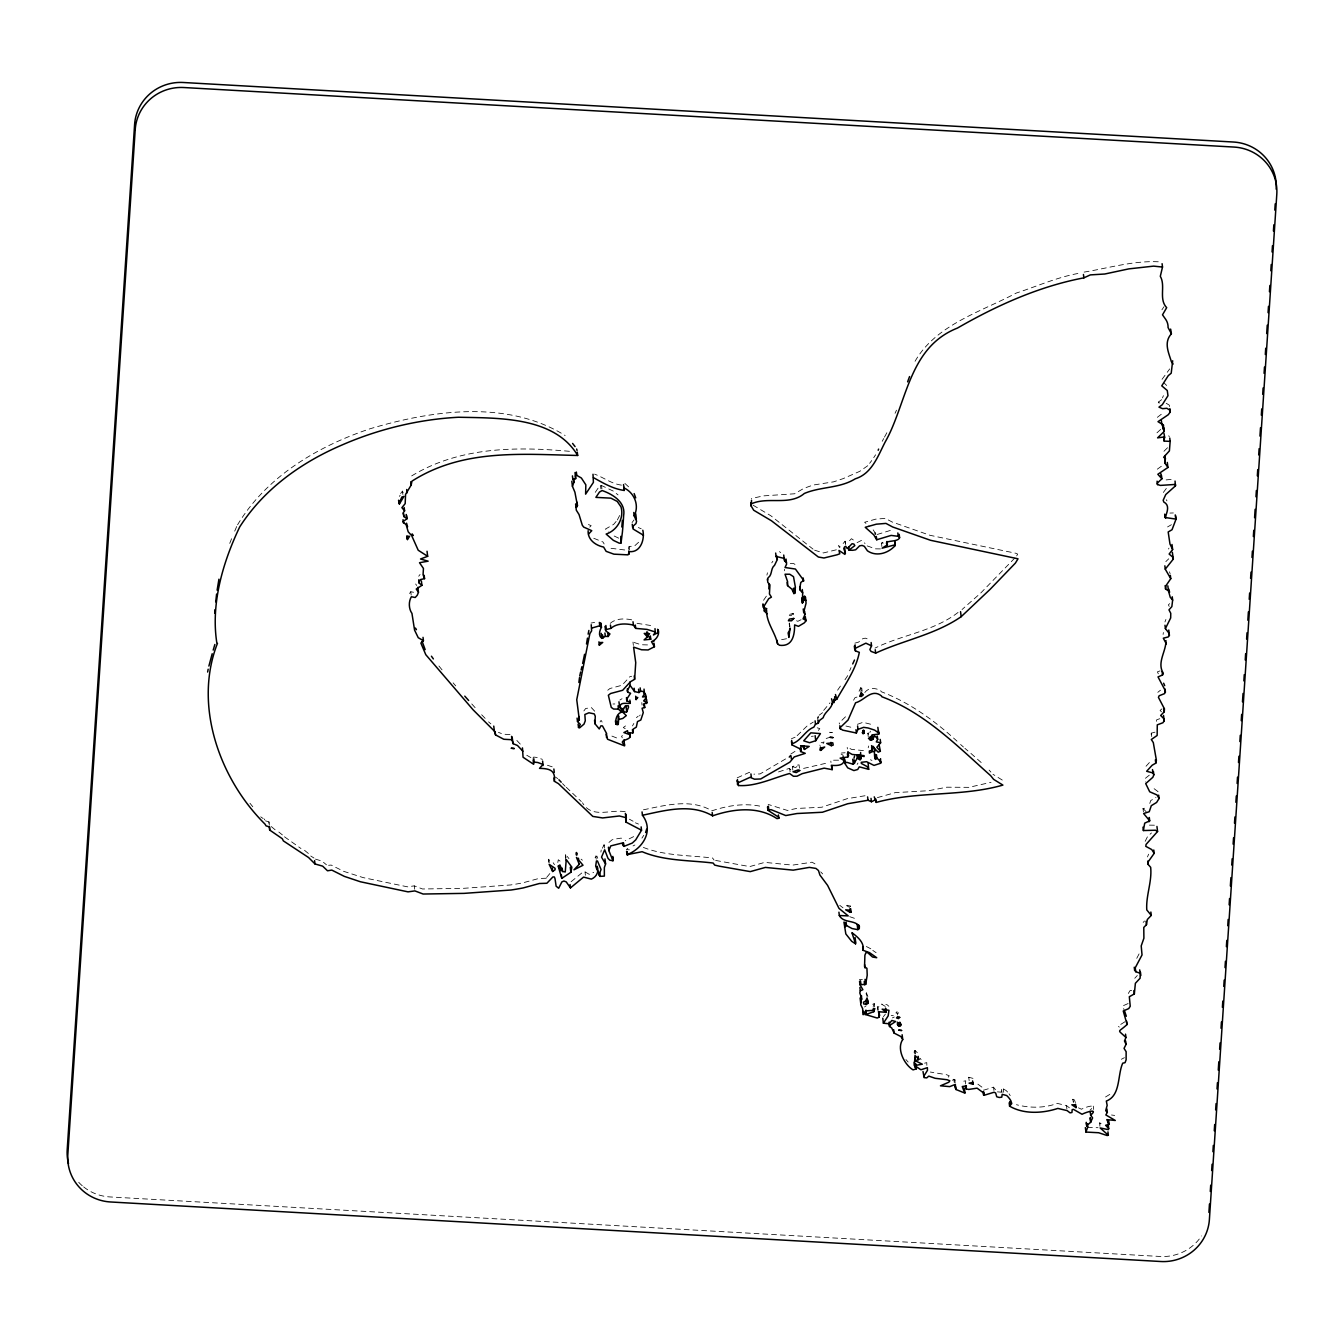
<?xml version="1.0" encoding="UTF-8"?>
<svg xmlns="http://www.w3.org/2000/svg" width="1344" height="1344" viewBox="0 0 1344 1344"><rect width="100%" height="100%" fill="white"/><g stroke="black" fill="none" stroke-linecap="round" stroke-linejoin="round"><path stroke-width="0.75" stroke-dasharray="5 3.75" d="M554.484 864.73L553.19 862.747M565.589 860.798L565.622 854.498L568.966 858.614M265.457 820.848L268.951 821.873L269.086 825.014M965.462 1083.818L965.748 1080.828L961.649 1081.517L961.884 1082.525M1075.385 1102.567L1074.394 1099.829L1071.218 1099.728L1073.554 1101.744M628.505 549.31L629.076 546.588L634.721 545.815L640.063 540.926M1157.335 417.346L1162.644 413.196M632.503 725.911L633.83 723.458M789.768 627.094L789.482 623.129L788.525 624.96M1156.512 721.325L1156.663 719.83L1159.754 718.704M403.133 492.694L402.461 491.131L400.613 493.55M600.902 852.096L601.205 849.962M1145.172 841.327L1147.591 836.489L1151.472 832.944M1007.58 1092.05A22.68 22.126 -7 0 0 1006.051 1090.505L1003.296 1088.926L1001.599 1089.295L1001.146 1092.168L996.122 1091.748M1105.541 1096.99L1110.766 1093.798M842.671 757.764L843.158 755.278L839.53 753.11L845.107 752.774M600.062 721.93L601.07 720.334L602.129 722.047M766.92 575.114L767.441 572.796M1128.305 993.468L1130.102 990.562L1132.337 990.242M913.97 1052.15L915.18 1050.588L917.952 1053.326M583.867 710.942L585.698 708.456L591.478 707.683L594.67 711.178M867.871 996.542L866.443 992.897L865.066 996.022M926.839 1065.338L926.772 1062.617L923.294 1063.524M859.068 691.286L860.698 687.758L862.73 689.791L860.748 691.387M1149.792 803.443L1150.682 800.621L1155.974 797.429M1136.755 958.339L1139.712 952.678M972.972 1078.375L968.755 1077.266L969.511 1079.081M647.506 644.918L640.954 644.734L632.974 642.096L632.923 644.431M1164.962 621.936L1165.903 619.466M632.05 522.581L634.015 519.91M229.74 543.379L231.924 537.835M869.887 732.48L870.408 731.186M1162.493 397.925L1163.417 395.657M595.056 857.758L596.87 855.994L597.811 858.463M602.381 848.232L604.061 844.771L604.867 847.392M636.418 717.679L638.198 716.134M234.713 531.132L236.779 526.294M1147.474 856.934L1148.633 854.196M849.61 670.824L851.021 667.615M915.062 361.284C936.096 324.61 981.019 311.842 1016.215 293.076C1037.786 286.054 1058.585 276.578 1081.13 272.916M895.054 413.297L896.482 410.189M1157.806 692.328L1160.46 690.211M1154.983 732.161L1151.304 733.169L1150.968 735.806M823.687 710.371L829.97 702.845M1168.524 549.024L1168.961 548.134M793.195 613.402L790.961 615.754L787.651 614.93L793.195 613.402L793.615 616.762M843.125 543.53L845.09 541.229L845.662 543.446L848.098 542.64M617.366 519.96L620.054 514.702M237.552 524.832C266.549 476.515 317.554 446.376 369.835 428.837C432.264 410.155 507.007 399.47 565.135 435.523M641.794 702.593L642.029 705.113M882.218 441.302L883.697 438.564M607.757 690.228L609.974 688.498L622.037 685.238L629.95 676.637L631.63 676.267M853.574 700.207L854.969 697.721L857.153 696.998M546.672 877.414L550.049 873.314M1162.039 379.327L1169.7 368.928M532.913 758.251L533.618 757.075L537.23 757.478L542.422 759.394M877.918 1010.436L877.514 1007.093L878.942 1006.723M595.258 492.341L598.903 486.965L601.507 485.52L613.183 491.047L618.038 494.911M1163.35 492.458L1167.398 486.998M857.102 764.467L857.976 763.039M1078.442 1107.826L1081.433 1109.237C1084.658 1107.456 1098.535 1102.685 1090.034 1110.161M763.56 600.264L768.079 593.645M847.745 675.595L844.318 680.736M1134.756 978.281L1137.31 975.509M399.403 496.39L400.193 495.163M873.734 457.632L875.599 454.793M837.598 690.194L841.831 684.012M641.928 838.118L643.776 835.313M1121.333 1059.29L1124.407 1057.678M771.775 562.85L772.867 561.221M1161.905 309.809L1163.954 306.768M409.567 593.51L410.777 591.73L414.59 592.486M873.163 1006.673L874.238 1003.565L870.358 1005.413M1016.686 555.895L1017.66 554.098L1015.778 553.258L929.964 535.282L892.03 521.959L885.326 518.381L875.75 519.137L864.612 522.262L869.518 526.327M948.226 1077.182L949.217 1075.771L946.495 1074.696L930.334 1072.042M639.559 715.865L640.198 714.991M869.652 463.327L871.702 460.572M868.711 746.004L868.19 747.768M608.95 842.436L612.074 839.815L615.518 838.992L621.247 838.102L622.826 839.698M418.706 576.223L420.05 574.476M1146.029 766.248L1151.539 760.2M883.378 1016.686L885.41 1014.098M881.882 546.504L881.479 543.161L884.167 541.414M616.14 521.438L613.687 524.362L605.506 529.032L609.521 532.778M823.049 743.652L824.09 741.955L819.924 743.131L819.252 744.962L820.226 745.382M867.754 465.713L859.824 471.307L843.175 478.615L833.666 481.824L812.969 485.083L803.746 488.41L794.539 493.786L763.409 495.886L751.33 498.523M897.086 1011.612L895.894 1012.906L897.859 1013.544L899.102 1012.351L897.086 1011.612L897.506 1014.955M849.576 540.708L851.474 538.692L854.196 540.59M1014.77 558.079L980.717 593.057L962.052 609.521M1143.156 922.404L1144.517 921.01M1165.819 561.624L1168.726 558.802M857.069 542.657L861.47 540.389L865.032 543.48M1167.516 447.737L1163.03 452.222L1163.635 453.146M818.362 730.397L819.806 728.599L817.118 727.793M627.816 848.316L626.371 849.643L629.714 849.828M1156.966 432.818L1160.964 429.139M1169.65 603.658L1168.373 604.834L1169.213 606.413M1163.4 632.537L1163.081 634.435M571.116 881.714L582.943 872.054L585.01 871.886L589.243 874.339L593.662 872.374M797.16 735.638L807.173 725.911L813.271 722.081M864.797 692.513C868.61 687.271 875.885 687.641 880.807 690.9L881.244 691.723C909.67 702.526 934.702 720.754 956.995 741.149M1161.955 708.859L1160.074 710.438L1161.502 711.85M1161.686 399.655L1158.326 402.125L1158.746 405.485M921.094 1059.66L920.203 1058.299M1149.322 775.152L1145.088 778.562L1145.508 781.922M845.494 716.789L839.16 722.971L839.63 724.013M790.776 754.085L796.152 750.641M822.562 712.69L819.118 715.226M610.243 623.347C616.14 618.038 625.498 618.358 632.789 620.071M864.545 1006.975L866.191 1005.766M589.73 527.117L591.158 525.655L585.396 523.32M1084.154 272.093C1109.304 267.977 1135.932 259.812 1161.888 262.03M633.646 836.623L625.212 840.79M1171.414 524.698L1167.566 526.932M857.388 724.332L863.033 722.299L874.02 725.088M1161.35 466.267L1157.234 469.241L1158.746 470.652M1124.978 1021.742L1118.006 1026.127L1119.317 1027.102M952.291 1080.223L954.761 1079.35L955.013 1080.61M619.886 700.039L622.02 698.712M826.174 738.461L830.088 737.268M1128.12 1003.548L1122.643 1005.967L1124.743 1011.511M859.354 979.658L862.361 979.474M958.054 612.444C933.408 631.495 902.009 634.721 875.045 648.077M785.585 758.94L760.082 773.926L753.9 774.161M622.574 735.672L621.516 736.226L622.289 737.822M795.094 737.218L791.482 738.713M877.178 534.492L890.501 530.393M633.024 845.947L634.889 844.99M801.074 619.735L797.815 621.314L795.614 620.306M892.399 1017.895L894.281 1017.022M792.809 770.078L792.406 766.735L794.976 765.542L799.058 764.854L799.478 768.197M737.201 777.84L749.448 772.296L751.582 772.8M786.509 638.736L778.831 640.231M575.921 854.33L576.677 852.163L577.651 854.297M591.024 623.078L594.602 622.373M868.241 736.613L867.838 733.253L868.728 732.984M854.885 643.171L858.648 642.079L862.68 638.736L865.267 638.148L869.904 639.71M864.998 795.749L847.09 798.706L821.789 807.223L796.37 808.483L787.399 810.432L768.146 804.418M836.321 549.797L823.351 552.955L814.43 550.133M1160.057 670.891L1157.402 671.866L1158.595 674.386M778.529 771.926L788.978 768.482L790.826 769.709M877.397 797.614L895.222 792.641L928.805 790.692L946.814 787.198L968.89 787.349L991.032 782.309M643.457 809.794C665.935 805.19 690.732 798.386 711.984 810.802C728.246 805.358 745.853 802.67 762.754 806.753M1143.408 811.843L1143.005 808.483L1146.13 808.03M546.252 878.237L538.793 878.489L522.631 882.89A269.119 262.433 -7 0 1 510.418 884.974L463.411 888.334L422.52 888.989L414.271 885.881L407.4 886.822L363.115 877.598L343.694 871.332L331.162 865.066L328.608 865.301M811.39 736.378L813.338 736.159M1166.155 479.909L1172.018 479.304M510.031 734.513L503.177 734.227L498.439 732.362M995.501 1089.749L993.535 1087.178L983.556 1090.219L983.354 1088.186L976.45 1083.113M803.578 768.415L826.325 763.19M1169.918 513.072L1173.362 512.954M612.948 704.004L614.83 703.954M881.479 543.161L883.26 543.11M1069.404 1107.826L1066.498 1105.574L1057.207 1103.374C1044.49 1108.296 1029.571 1108.128 1016.434 1104.701M1099.946 1126.272L1099.543 1122.929L1103.122 1123.987M1087.38 1127.431L1098.031 1127.7M880.454 548.906L875.532 548.839L866.813 545.782M1149.406 825.132L1154.832 825.216M838.572 760.183L830.71 760.234L830.995 762.518M569.436 451.315C515.525 446.393 459.127 446.947 411.331 476.112L410.81 477.977M790.255 563.438L793.649 563.539L796.37 565.37M637.056 623.314L651.806 625.682M624.691 549.965L608.496 547.999M891.19 1015.442L893.34 1015.56M1111.505 1114.999L1114.68 1115.436M315.454 859.118L322.056 861.118L326.441 864.797M629.395 819.218L633.091 821.218M845.93 726.029L854.078 727.994M849.677 916.675L857.186 919.246M625.162 811.742C610.798 808.937 592.049 819.151 582.473 802.788M715.63 860.429L749.65 866.594L764.77 862.378L792.607 865.116L812.045 862.21L817.841 865.469M611.923 736.092L619.87 739.2M621.449 485.134C611.369 483.739 603.91 477.641 594.636 474.146M548.923 862.613L548.52 859.253L551.258 861.991M1166.239 403.267L1169.28 405.149L1169.65 406.913M618.677 538.154L612.763 535.349M643.356 847.426C665.213 855.96 689.59 855.254 712.572 858.01L714.05 860.076M635.426 822.814L638.467 824.057M1168.49 435.91L1169.532 436.363M638.316 527.554L641.206 528.78M870.442 759.763L871.954 760.418M310.75 856.01L313.958 858.026M547.445 765.257L553.661 767.323M866.359 946.512L871.214 949.015M863.436 750.607L851.542 749.398L847.14 746.911L847.392 748.944M1154.126 788.71L1157.957 791.599L1158.461 793.464M593.762 538.272L602.986 542.002L604.145 543.967M271.303 826.577L275.755 830.306M284.474 836.791L300.972 848.518M1002.271 780.058L992.964 774.295M885.326 1006.438L881.546 1004.119L887.074 1004.724L888.838 1006.253M278.83 832.054L282.391 834.91M526.781 755.261L530.897 757.63M625.212 728.65L623.28 727.524L625.699 725.827L627.362 726.012L627.346 727.793M989.1 770.095L990.914 772.094M555.324 777.067L557.81 778.596M304.517 850.298L309.775 854.633M1158.326 402.125L1159.822 403.082M753.077 505.193L770.851 515.76L813.036 549.125M260.719 816.85L263.172 818.546M792.406 766.735L795.648 767.558L799.058 764.854M876.103 952.678L872.794 950.41M779.419 551.645L780.679 552.586M839.714 905.285L843.024 907.838M516.852 740.46L522.262 746.206M624.91 483.437L631.008 489.082M581.095 859.169L582.389 860.21M566.278 787.265L581.263 801.511M970.906 753.396L983.791 764.837M840.252 546.991L838.37 545.429L839.563 547.73M964.891 748.322L967.949 750.926M488.544 721.862L490.879 723.878M960.574 744.475L963.463 747.029M1164.122 383.006L1166.642 385.459M1143.005 808.483L1146.146 811.692M1099.543 1122.929L1100.602 1124.004M481.656 714.756L487.166 720.451M820.697 871.87L822.662 873.919M562.498 783.552L565.118 786.307M475.121 707.65L469.93 701.921M905.94 1059.576L908.158 1062.046M453.113 682.87L455.7 685.843M438.917 666.002L442.495 670.421M249.95 803.225L252.79 806.77M415.649 584.002L416.674 585.463M873.18 529.855L875.045 532.829M867.838 733.253L868.51 734.362M560.028 861.118L558.298 859.757L557.659 863.352M877.514 1007.093L878.052 1008M1166.29 499.733L1166.962 500.909M264.314 819.017L264.768 819.907M1169.414 571.805L1170.137 573.653M549.209 862.277L548.52 859.253M1151.304 733.169L1151.724 736.529M1093.277 1106.146L1093.68 1109.489M1072.949 1099.19L1073.369 1102.534M1066.498 1105.574L1066.901 1108.934M1003.296 1088.926L1003.716 1092.286M1001.599 1089.295L1002.002 1092.655M993.535 1087.178L993.938 1090.538M968.755 1077.266L969.158 1080.626M954.761 1079.35L955.164 1082.693M953.87 1079.232L954.274 1082.592M915.18 1050.588L915.6 1053.948M914.374 1050.538L914.794 1053.898M845.09 541.229L845.494 544.589M861.739 687.926L862.159 691.27M860.698 687.758L861.118 691.118M877.75 1006.673L878.17 1010.033M874.238 1003.565L874.642 1006.908M866.443 992.897L866.863 996.257M789.482 623.129L789.886 626.489M789.701 768.415L790.104 771.775M629.076 546.588L629.496 549.948M632.974 642.096L633.377 645.456M601.507 485.52L601.927 488.863M600.499 485.587L600.902 488.947M604.061 844.771L604.481 848.114M595.812 855.91L596.215 859.27M585.01 871.886L585.413 875.23M576.677 852.163L577.08 855.523M575.837 852.432L576.257 855.775M565.622 854.498L566.042 857.858M402.461 491.131L402.881 494.491M410.777 591.73L411.18 595.09M414.271 885.881L414.674 889.224M268.951 821.873L269.354 825.233M784.409 569.201L784.442 570.797M83.647 1186.903A45.78 44.638 -7 0 0 109.939 1196.933L1160.174 1256.472A45.78 44.638 -7 0 0 1201.519 1235.942M82.286 1185.778A45.78 44.638 -7 0 1 78.506 1182.048M1009.025 1093.831A22.68 22.126 -7 0 1 1010.201 1095.662M886.822 432.768A144.732 141.137 -7 0 1 884.436 437.186M850.5 906.108L849.526 907.318L845.057 904.781L850.5 906.108M829.466 732.278L832.322 732.547L829.466 732.278"/><path stroke-width="1.5" d="M522.463 747.886L523.051 757.243L533.652 764.299L533.114 759.931M861.571 995.921L860.714 1004.69L862.646 1008.605L862.949 1014.552L866.796 1010.806L872.474 1010.402L874.843 1008.588L873.785 1011.696L865.704 1014.602L877.229 1018.046L879.144 1017.139L879.312 1012.032M623.986 739.855L624.59 745.886L607.538 739.234L606.077 734.143M1107.943 1131.883L1108.346 1135.226L1107.137 1135.529L1098.653 1132.74L1085.969 1132.068L1087.75 1127.011L1086.658 1125.667L1090.622 1122.324L1092.622 1117.889L1090.656 1115.201C1099.157 1107.725 1085.28 1112.479 1082.054 1114.277L1073.47 1109.354L1072.193 1109.606L1071.941 1112.496L1070.026 1112.849L1067.119 1110.598L1057.829 1108.414C1042.742 1113.437 1023.725 1114.462 1009.579 1106.146L1011.78 1103.575L1010.822 1100.686A22.68 22.126 -7 0 0 1006.673 1095.528L1002.204 1094.335L1001.767 1097.191L999.298 1097.477L996.744 1096.788L995.669 1093.008L994.14 1092.218L984.178 1095.259L983.959 1093.226L977.071 1088.153L968.671 1089.446L966.084 1088.842L966.37 1085.851L962.27 1086.557L964.673 1093.008L955.954 1089.48L954.895 1084.826M570.864 872.29L571.872 867.199L566.244 859.538L565.253 871.954L562.582 871.5L559.91 864.965L558.163 866.124L561.792 878.354L570.864 872.29L570.293 867.283M618.408 716.268L618.257 724.433L615.871 724.164C615.149 719.897 616.745 713.479 621.432 712.202L621.012 708.859M641.138 826.879L641.542 830.222L635.712 839.882L632.285 843.058L624.002 846.367L621.869 843.125L610.764 845.897L608.849 850.55L612.965 860.748L609.773 860.194L607.975 858.312L604.682 849.794L601.524 857.136L605.573 863.974L604.346 867.586L604.363 876.103L600.029 876.372L598.517 871.954M1075.99 1107.607L1075.015 1104.869L1071.84 1104.768L1075.99 1107.607L1075.586 1104.247M736.898 780.814L738.461 785.518C755.882 786.677 772.8 778.159 789.583 773.506L793.464 776.278L797.042 776.194L802.183 773.674L824.141 768.146L832.171 769.642L831.331 765.274C837.11 765.912 846.569 765.694 843.36 756.958M861.974 999.281L859.807 992.93L860.311 990.814L862.865 989.705L859.975 984.682L865.67 984.396L867.216 975.206L866.93 968.318L864.545 966.773L864.898 955.231L865.956 952.661L867.686 952.661L872.542 957.029L876.725 957.718L869.501 952.644L863.117 950.309C864.528 942.413 857.472 936.886 851.911 932.652L855.557 943.824L851.693 941.304L845.83 933.929L843.948 922.085M588.134 530.712C587.53 539.683 595.627 545.496 603.607 547.042L606.144 551.342L613.906 554.165L627.967 554.854L629.698 551.611C640.651 552.67 645.002 538.961 642.802 530.208M851.088 912.055L849.794 910.19L845.678 909.821L850.13 912.358L851.088 912.055L850.668 908.695M1108.346 1135.226L1100.148 1127.952L1108.38 1129.649L1108.716 1128.574L1105.591 1125.281L1109.136 1124.306L1106.784 1119.619L1115.302 1120.476L1105.843 1114.949L1107.338 1112.362L1105.692 1110.648L1107.17 1105.373L1106.33 1101.072C1120.829 1095.494 1117.334 1075.15 1122.727 1063.154L1125.029 1062.701L1126.121 1059.828L1126.138 1051.68L1124.038 1048.404L1126.054 1044.338L1124.474 1040.995L1125.936 1037.518C1117.015 1028.714 1117.738 1033.234 1127.078 1024.498L1123.248 1011.007L1128.742 1008.588L1130.237 1006.27L1129.33 996.744L1134.336 993.922L1135.378 983.304L1140.132 978.197L1140.132 973.241L1135.747 971.712L1134.722 968.772L1142.03 954.946L1141.207 945.907L1143.895 938.246L1143.778 927.427L1146.466 924.672L1147.356 919.498L1151.27 915.398L1150.867 912.038M572.426 475.877L572.83 479.237L575.669 478.666L575.434 475.894L576.761 475.373L581.381 478.01L585.833 484.831L585.614 494.155L593.41 482.378L593.006 474.264M766.634 610.411C766.248 622.591 775.169 632.234 777.521 643.692L779.453 645.254C792.758 647.002 794.64 634.822 794.623 624.893L798.437 626.354L804.334 622.843L805.711 621.197L805.342 616.661M591.226 624.742L591.629 630.84L589.865 633.629L576.744 699.737L579.331 719.88L577.5 721.476L580.289 724.45L578.525 727.474L579.55 727.91L583.985 724.13L585.278 720.821L584.858 714.504L588.941 712.79L594.25 713.899L595.274 716.218L594.955 723.727L599.256 728.952L600.919 725.81L602.465 725.911L606.598 733.505L606.497 737.486M641.542 830.222L626.035 822.125L626.002 814.397M768.835 588.924L769.02 584.237M737.302 784.174L737.822 782.88L750.07 777.319L754.522 779.201L760.704 778.966L789.852 762.149L794.22 756.924L805.258 753.329L800.621 751.514L801.343 749.498L791.885 744.828L791.482 741.485M844.57 927.125L846.502 925.546L852.062 928.553L857.825 929.662L859.286 928.519L859.387 926.268C854.616 919.582 843.461 923.395 839.328 915.516L838.925 912.173M626.422 817.757L619.399 815.976L602.599 817.942L592.805 816.413L558.415 783.636L554.4 781.301C555.458 771.036 550.872 768.516 539.532 768.365L543.026 764.434L537.835 762.518L534.223 762.098L533.534 763.291M406.896 536.189L407.434 539.549L409.618 536.34L406.896 536.189L407.434 539.549M214.738 613.318L214.939 609.689M844.368 759.998L844.788 763.342L847.711 767.844L853.894 770.566L857.724 769.49L859.286 766.836L868.678 769.339L867.031 766.534L861.286 763.409L861.286 762.3L866.578 761.695L874.003 765.408L880.606 763.258L880.555 758.671M803.662 596.501L804.065 599.861L802.351 602.986L802.67 592.872L800.251 590.251L800.083 586.438L800.806 582.49L803.645 580.339L795.413 569.033L785.047 567.521L786.593 564.127L786.055 559.07M618.727 716.033L618.257 724.433M522.883 751.229L517.474 745.483L513.106 743.686L511.963 739.721L503.798 739.267L495.533 734.899L494.374 731.136L473.122 709.834L425.779 654.679L420.874 643.087L423.427 640.702L418.236 637.694L414.574 630.118L411.953 613.402C408.677 608.815 408.475 601.524 411.382 596.753L415.212 597.509L417.245 595.274L418.471 592.334L416.27 589.042L421.932 585.329L419.194 583.128L419.328 581.263L420.672 579.516L424.553 578.659L424.15 575.299M848.602 546.739L849.005 550.099L852.6 550.301L855.674 549.78L859.622 545.849L862.092 545.429L864.343 546.336L867.434 550.822C876.54 557.088 888.384 553.207 895.205 545.546L894.835 541.414M1208.911 1212.406L1209.466 1204.022M1210.289 1191.473L1210.709 1185.19M1211.666 1170.557L1212.07 1164.274M1212.91 1151.724L1213.313 1145.441M1214.27 1130.791L1214.69 1124.508M1215.648 1109.875L1216.068 1103.592M1217.026 1088.942L1217.446 1082.659M1218.269 1070.11L1218.823 1061.743M1219.646 1049.194L1220.05 1042.91M1221.024 1028.261L1221.427 1021.978M1222.402 1007.345L1222.805 1001.062M1223.762 986.412L1224.182 980.129M1225.006 967.579L1225.426 961.313M1226.383 946.663L1226.803 940.38M1227.761 925.73L1228.164 919.464M1229.138 904.814L1229.542 898.531M1230.365 885.982L1230.919 877.615M1231.742 865.049L1232.162 858.782M1233.12 844.133L1233.54 837.85M1234.498 823.2L1234.918 816.934M1235.875 802.284L1236.295 796.001M1237.118 783.451L1237.522 777.168M1238.496 762.518L1238.899 756.252M1239.857 741.602L1240.277 735.319M1241.234 720.67L1241.654 714.403M1242.478 701.837L1243.032 693.47M1243.855 680.921L1244.275 674.638M1245.233 659.988L1245.636 653.722M1246.61 639.072L1247.014 632.789M1247.837 620.239L1248.391 611.873M1249.214 599.306L1249.634 593.04M1250.592 578.39L1251.012 572.107M1251.97 557.458L1252.39 551.191M1253.347 536.542L1253.767 530.258M1254.59 517.709L1255.128 509.342M1255.968 496.776L1256.371 490.51M1257.329 475.86L1257.749 469.577M1258.706 454.927L1259.126 448.661M1259.95 436.094L1260.504 427.728M1261.327 415.178L1261.73 408.895M1262.705 394.246L1263.108 387.979M1264.082 373.33L1264.486 367.046M1265.309 354.497L1265.729 348.214M1266.686 333.564L1267.241 325.198M1268.064 312.648L1268.484 306.365M1269.442 291.715L1269.862 285.449M1270.819 270.799L1271.222 264.516M1272.062 251.966L1272.466 245.683M1273.423 231.034L1273.843 224.767M1274.801 210.118L1275.221 203.834M1151.27 915.398L1146.785 909.922C1145.794 895.692 1152.161 881.681 1150.666 867.317L1148.162 864.444L1148.078 861.958L1154.177 853.373L1151.741 849.559L1145.794 846.35L1146.079 844.402L1157.57 831.499L1155.454 830.239L1143.391 830.542L1144.702 823.15L1149.708 820.831L1143.61 813.523L1149.238 811.742L1151.304 805.661L1156.596 802.469L1159.082 798.487L1157.033 794.959L1149.708 791.784L1145.71 783.602L1152.85 777.302L1153.824 774.816L1152.9 772.934L1146.65 771.288L1152.161 765.223L1155.773 763.174L1156.394 760.25L1153.303 742.577L1151.321 739.502L1157.15 735.454L1157.285 724.853L1162.913 722.753L1164.156 720.938L1163.954 718.822L1160.678 715.478L1164.257 711.782L1164.458 708.876L1158.427 697.368L1159.15 695.772L1164.694 693.554L1165.315 690.698L1158.024 676.906L1162.526 674.99L1163.35 673.26C1156.546 662.827 1166.222 651.42 1165.954 640.584M624.607 744.895C617.736 739.838 628.572 740.678 630.286 736.714L629.782 734.664L623.902 732.564L627.497 730.682L627.95 732.816L632.856 732.934L633.242 729.07L636.317 727.138L637.493 721.577L640.819 720.014L643.272 712.606L642.079 708.238L644.75 707.549L644.347 704.189M1166.357 643.927L1163.316 638.198L1168.205 636.955L1169.381 635.46L1169.179 633.394L1165.399 628.589L1170.674 617.971L1170.758 613.318L1168.978 609.857L1171.85 606.614L1172.64 600.113L1170.238 597.29L1168.457 590.873L1165.55 588.974L1166.122 585.48L1170.758 578.676L1165.265 569.15L1173.329 559.07L1172.959 557.306L1169.146 554.047L1172.623 549.528L1169.969 544.001L1168.188 531.972L1172.035 529.721L1176.05 519.12L1165.13 517.507C1167.012 512.45 1170.17 505.226 1163.82 502.051L1163.165 500.27L1165.769 494.525L1175.462 485.873L1175.462 484.428L1160.393 485.402L1157.486 484.546L1157.218 483.202L1161.888 478.8L1157.839 474.281L1167.919 467.477L1165.198 463.428L1165.164 455.532M215.712 601.877L216.602 594.065M593.426 477.624C603.204 483.05 612.814 488.846 624.204 490.459L623.532 484.562M914.76 1064.633L915.768 1063.776L916.373 1068.799L913.08 1069.891C904.277 1064.666 896.33 1048.706 902.731 1039.55L900.934 1036.577L894.096 1033.082L891.71 1027.942L889.526 1026.48L889.224 1022.078M424.553 578.659L423.074 574.745L423.444 568.445L419.513 562.716L428.148 561.187L420.538 559.003L427.661 556.298L418.219 550.25L411.684 535.618L408.206 531.821L406.224 524.95L402.948 521.657L407.03 518.734L403.889 516.55L403.099 512.921L404.578 510.838L401.89 507.662L405.182 503.63L405.569 494.407L411.197 485.033L411.953 481.152C462.655 448.762 521.052 454.222 577.685 455.465L577.265 452.105M646.783 631.865L647.388 636.888L644.078 639.912L650.748 639.257L648.01 635.628L647.606 632.285M955.315 1088.186L955.382 1084.373L949.754 1086.624L940.464 1085.818L948.847 1082.206L949.838 1080.794L947.1 1079.736L935.155 1078.291L928.771 1076.107L926.755 1077.888L924.101 1077.636L923.009 1071.504M578.878 682.483L579.499 677.611M654.998 628.639L655.301 632.789L653.402 634.922L658.039 632.621L657.636 629.278M217.123 590.167L218.938 579.18M586.488 644.011L587.479 638.114M1165.584 458.875L1163.652 457.246L1169.398 450.895L1170.154 441.386L1164.19 441.084L1164.442 436.934L1157.587 437.858L1164.089 431.558L1163.87 427.056M621.432 712.202L618.492 709.128L613.57 709.044L611.251 707.381L608.362 695.268L610.579 693.521L622.658 690.278L630.554 681.677L634.637 679.308L635.729 662.626L633.595 647.119L641.575 649.774L648.127 649.958L654.444 646.716L654.024 643.356M575.618 503.983L576.324 510.216L579.029 514.517L582.305 525.235L583.699 527.1L591.763 530.678L588.554 534.055M791.885 744.828L791.683 740.376M207.631 672.034L208.169 669.211M588.134 634.166L588.874 630.454M582.658 663.482L584.573 654.293M1172.674 360.763L1171.212 373.195L1168.255 375.665L1161.77 385.846L1167.264 390.499L1167.97 395.707L1162.308 404.695L1158.948 407.148L1162.627 408.677L1166.844 408.29L1169.902 410.172L1170.271 411.953L1168.289 414.708L1157.99 421.663L1161.787 423.998L1164.274 430.416M767.542 580.154L768.062 577.819C772.514 574.896 770.465 568.378 774.547 565.303L777.353 559.457L776.95 556.097M620.794 536.357L621.046 542.976L619.298 543.194L613.385 540.372L606.127 534.055C617.047 530.51 624.372 518.095 620.978 506.873L617.232 501.413L610.915 498.154L595.879 497.381L599.508 492.005L602.129 490.543C612.881 494.306 625.951 502.253 623.633 515.592A520.313 507.377 -7 0 1 622.423 532.039L621.046 542.976M658.241 629.798C659.854 634.805 656.107 639.996 651.47 641.676L654.444 646.716M579.718 675.982L580.642 671.983M868.073 1003.346L867.065 997.92L865.67 1001.045L863.486 1002.204L863.755 1003.985L866.393 1004.304L868.073 1003.346L867.653 999.986M581.112 669.984L581.885 666.725M596.602 868.594L597.19 866.275C599.29 871.685 596.35 877.094 591.326 879.127L583.565 877.094L570.461 887.914L566.227 881.882L563.909 881.009L561.876 881.899L558.667 888.25L556.114 886.2L555.038 878.774L554.383 877.01L552.938 876.893L546.874 883.26L539.398 883.512L523.253 887.914A269.119 262.433 -7 0 1 511.039 890.014L464.033 893.374L423.125 894.029L414.893 890.904L408.022 891.862L360.41 881.765L344.316 876.372L331.783 870.089L327.516 870.794L322.678 866.158L315 863.957L308.582 857.539L283.366 840.89L282.274 838.706L269.707 830.054L269.304 826.694M208.891 666.086L212.201 653.738M794.808 593.174L795.379 587.194L793.514 576.694L789.768 574.241L785.03 574.224L787.584 581.599L787.567 585.631L791.868 589.142L793.901 593.561L794.808 593.174L794.186 588.151L793.279 588.521M643.423 535.231L633.091 528.998L633.276 525.974L635.981 523.555L636.586 521.203L634.166 515.81C639.66 505.428 634.284 492.593 623.952 487.922M853.994 758.218L854.549 756.168M844.788 763.342L846.703 762.3L853.339 764.282L857.287 758.285L860.446 759.595L860.63 752.489M831.516 698.796C835.195 707.314 824.998 710.64 823.183 717.713L819.739 720.266L818.294 723.206L815.506 724.181L813.876 727.121C805.073 730.548 801.142 740.897 792.086 743.736M213.209 650.076L214.872 644.465M844.838 548.285L844.939 554.4L838.992 550.452L839.782 553.778L836.942 554.837L823.956 557.995L818.362 557.021L771.473 520.783L753.698 510.233L751.195 506.066L751.531 500.203M645.607 832.507L646.649 829.198M864.024 733.37L864.175 730.968L862.21 732.698L864.024 733.37L863.604 730.01M877.834 727.339L878.791 734.076L872.071 734.866L870.509 737.52L868.442 738.293L870.458 740.208L872.978 739.15L874.423 735.857L876.742 737.688L877.682 739.368L876.305 741.888L880.639 742.778L876.842 747.247L880.37 751.262L878.203 752.17L871.567 745.634L872.558 750.12L869.333 751.027L869.417 753.127C877.363 748.406 872.844 754.942 875.549 759.394L876.859 757.999L876.439 754.639M805.745 620.021L803.04 618.878L805.006 614.51L803.662 612.343L806.064 603.137L805.493 597.106M576.038 507.326L577.45 505.63L577.046 502.27M577.45 505.63L574.913 492.223L572.426 486.276L574.056 481.958L573.653 478.598M878.186 450.274L878.606 449.098M1170.641 329.095L1171.397 333.782C1163.501 342.485 1168.658 352.598 1171.363 361.62L1173.077 364.123M857.59 725.995L857.993 729.355L856.38 733.018L842.554 730.111L839.765 728.011L848.064 719.998L855.59 702.761C864.545 700.526 871.483 688.094 881.429 695.923L881.866 696.763C924.689 712.69 957.398 746.122 990.746 775.757L993.586 779.335L1002.893 785.098C961.531 796.925 917.465 790.994 876.271 802.402L874.238 796.858M907.603 381.847L909.569 376.555M923.63 1076.544L927.461 1070.362L927.394 1067.657L920.926 1069.774L914.659 1065.557L914.239 1062.197M832.138 703.819L835.044 700.039L834.624 696.696M645.607 694.613L646.027 697.973L643.658 700.896L646.985 702.694L643.423 704.138L644.75 707.549M767.038 613.771L764.299 610.982L766.853 608.798L763.375 607.236L768.701 598.685L771.422 597.156L769.44 593.947L769.944 584.858L767.81 582.372L767.407 579.012M889.644 1025.438L895.642 1021.507L891.811 1020.482L889.19 1023.775L883.378 1023.204L888.149 1015.93L888.972 1010.318L882.168 1009.159L886.301 1012.334L878.371 1011.713L879.732 1015.392M601.054 623.952L601.457 627.312C599.558 630.521 598.046 635.947 601.843 638.35L605.321 636.367L608.177 636.485L609.941 633.931L605.791 630.941L604.951 626.422M852.718 663.936L854.498 660.038M398.966 503.63L401.839 497.028L403.922 496.406L399.454 503.899L398.546 500.27M900.53 1025.69L901.202 1024.414L899.388 1022.414L897.338 1024.195L899.136 1026.178L900.53 1025.69L900.11 1022.347M817.673 718.166L818.345 716.89M619.147 719.393L622.81 718.435L626.304 715.596L623.095 712.454L626.724 711.833L628.505 707.246L628.32 705.802L625.43 705.768L623.767 708.557L622.171 708.876L619.584 706.826L620.491 705.079C621.886 701.333 632.419 705.331 629.714 702.055L626.892 700.946L626.606 699.35L630.588 693.269L627.749 692.21L627.194 690.732L630.185 685.524L629.765 682.181M871.147 642.533L871.55 645.893L869.87 649.589L871.046 651.403L875.666 653.117C903.739 640.147 935.155 634.654 961.178 616.678L990.175 589.277L1015.375 563.119L1018.03 558.802L930.586 540.305L892.651 526.982L885.948 523.404L876.372 524.177L865.234 527.285L873.802 534.895L876.708 539.767L891.122 535.416L898.229 536.306L899.59 537.701C897.842 542.858 882.638 539.549 887.393 544.824L882.101 548.184L895.255 544.774M815.724 740.712L820.428 733.622L810.818 732.833L803.695 740.813L809.542 742.711L815.724 740.712L815.119 735.672M835.044 700.039L836.791 699.25C844.99 684.415 855.977 669.614 859.337 652.344L855.422 650.899L855.103 644.851M843.78 760.318L840.134 758.15L847.829 756.974L848.198 752.321M630.185 685.524L634.553 691.589L638.971 692.546L640.584 691.236L643.423 691.522L644.482 694.008L642.533 696.948L645.557 696.713L646.027 697.973M973.006 1084.289L972.871 1082.491L969.074 1083.146L973.006 1084.289L972.602 1080.929M915.214 1057.526L915.617 1060.886L919.01 1059.19L914.995 1055.561L914.357 1065.506L916.373 1068.799M789.23 757.109L790.322 755.798M648.01 635.628L649.555 633.713L644.23 633.41L647.388 636.888M605.354 629.782L610.865 628.387C616.762 623.078 626.119 623.381 633.41 625.111L635.695 628.387L646.968 629.395L655.402 631.999M839.328 915.516L848.215 915.902L839.026 908.443L827.618 885.41L819.89 875.011L818.462 870.509L815.942 868.426L809.407 867.384L793.212 870.156L765.391 867.418L750.271 871.618L719.376 866.191L714.672 865.099L713.177 863.05C689.556 860.16 664.44 861.101 642.13 851.71L626.993 854.666C642.701 848.786 654.259 830.71 642.449 815.27C665.414 810.382 690.816 803.208 712.606 815.842C733.354 808.718 757.865 805.946 776.933 818.597L778.814 818.311L778.764 817.27L767.911 810.264L771.036 809.642L785.753 815.556L796.992 813.523L822.41 812.246L847.711 803.746L868.022 800.251L871.433 801.746L874.658 800.201M751.951 503.563C768.634 496.457 789.499 506.016 804.367 493.45C820.865 486.461 839.614 488.51 855.305 478.8C871.886 473.659 877.867 456.137 885.058 442.226A144.732 141.137 -7 0 0 891.475 429.358C908.124 391.07 913.668 345.391 957.449 328.07C996.778 305.424 1039.231 286.322 1083.869 277.855L1090.337 274.898L1104.802 274.008L1128.792 268.884L1153.622 266.129L1162.51 267.053L1160.309 276.326C1165.87 286.003 1158.461 298.939 1166.676 307.658L1162.51 314.832L1165.702 319.368A14.196 13.843 -7 0 1 1168.07 327.533L1171.397 333.782M861.353 696.427L863.352 694.814L861.319 692.798L859.673 696.31L861.353 696.427L860.95 693.067M636.082 699.569L637.778 697.519L636.132 697.435L636.082 699.569L635.678 696.209M804.451 749.431L809.206 746.407L800.587 745.735L803.779 747.415L804.451 749.431L804.031 746.071M849.005 550.099L854.818 545.63L853.927 544.068L852.079 543.715L847.308 548.621L845.695 546.269L844.553 546.941L843.746 548.57L845.46 553.325M857.993 729.355L863.654 727.339L868.073 727.978L874.642 730.111L879.094 733.337M804.065 599.861L805.039 599.34L804.636 595.997M835.464 694.512L836.791 699.25M820.848 750.422L824.712 746.995L820.546 748.171L819.874 750.002L820.848 750.422L820.428 747.062M872.206 746.945L873.6 746.424M552.653 871.5L555.106 869.753L555.106 868.342L549.125 864.276L552.653 871.5L552.25 868.157M831.348 745.718L833.213 745.063L832.759 742.778L826.778 743.484L831.348 745.718L830.945 742.375M601.457 627.312L599.76 625.766L591.629 628.102M855.506 648.211L865.889 643.171L871.55 645.893M599.34 645.187L602.734 642.449L599.911 642.583L599.34 645.187L598.92 641.844M775.673 553.056L776.076 556.416L784.123 558.398L784.661 561.002L786.475 562.43M964.051 1087.968L965.194 1092.941M914.659 1065.557L922.32 1064.213L915.617 1060.886M876.859 757.999L880.958 762.031M1163.669 425.376L1162.51 424.318L1163.131 429.358M558.936 779.789L561.204 782.191M464.772 696.142L468.636 700.476M572.594 443.436L575.064 446.594M805.039 599.34L805.913 600.466M412.121 533.87L413.364 535.55M431.424 656.208L433.373 658.913M415.43 628.034L416.438 629.681M558.482 865.99L560.868 870.694M597.811 871.315L595.678 866.124L596.434 860.95L597.492 861.017L601.054 869.484L598.92 875.314M879.161 745.046L880.37 751.262M777.353 559.457L776.076 556.416M572.83 479.237L574.056 481.958M1163.635 683.206L1164.694 685.658M425.158 649.639L422.134 641.407M634.15 493.584L635.712 497.851M848.618 755.681L847.762 751.951L852.163 754.438L864.058 755.647L864.125 756.538L861.034 755.849L861.118 758.621M1124.743 1011.511L1126.306 1016.282M875.045 532.829L875.482 534.19M576.643 449.03L577.063 450.425M577.685 455.465C554.484 416.556 498.49 418.102 458.472 417.245C418.858 419.345 378.823 428.971 342.434 444.814C301.51 462.252 263.945 488.998 239.719 526.915C222.751 562.447 210.722 603.826 216.838 642.986L217.459 643.339C193.166 705.382 219.593 778.999 264.936 824.04L266.078 825.888L269.556 826.896L269.707 830.054M406.56 523.169L407.585 526.798M578.374 858.178L578.659 859.236M653.554 640.685L653.822 641.676M1168.793 589.092L1169.616 592.25M1167.298 462.437L1167.919 467.477M1162.09 263.693L1162.51 267.053M1169.868 408.593L1170.271 411.953M1169.75 438.043L1170.154 441.386M1175.042 481.068L1175.462 485.873M1175.63 515.76L1176.05 519.12M1175.261 514.903L1175.681 518.263M1163.669 428.198L1164.089 431.558M1164.038 433.591L1164.71 437.623M1163.786 437.724L1164.19 441.084M1161.384 420.655L1161.787 423.998M1164.778 460.068L1165.198 463.428M1172.002 544.488L1172.623 549.528M1172.338 552.283L1173.329 559.07M1161.468 475.44L1161.888 478.8M1160.897 473.743L1161.3 477.103M1165.248 514.718L1165.668 518.078M1164.71 514.147L1165.13 517.507M1170.338 575.333L1170.758 578.676M1172.237 596.77L1172.64 600.113M1157.083 481.186L1157.486 484.546M1167.835 585.833L1168.457 590.873M1164.862 565.807L1165.265 569.15M1165.13 585.614L1165.55 588.974M1168.776 630.034L1169.381 635.46M1164.979 625.246L1165.399 628.589M1165.013 688.968L1165.433 692.328M1162.123 671.63L1162.526 674.99M1163.837 708.422L1164.257 711.782M1163.534 715.462L1164.156 720.938M1155.37 759.814L1155.773 763.174M1158.662 795.144L1159.082 798.487M1153.421 771.456L1153.824 774.816M1152.497 769.574L1152.9 772.934M1156.949 826.459L1157.57 831.499M1083.449 274.495L1083.869 277.855M1153.774 850.013L1154.177 853.373M1149.288 817.471L1149.708 820.831M1148.616 818.395L1149.036 821.755M1147.742 861.084L1148.162 864.444M1142.988 827.182L1143.391 830.542M1146.046 921.329L1146.466 924.672M1140.451 972.132L1140.854 975.492M1139.712 969.881L1140.132 973.241M1135.327 968.369L1135.747 971.712M1134.252 967.226L1134.655 970.586M1133.933 990.578L1134.336 993.922M1126.658 1021.138L1127.078 1024.498M1125.533 1034.158L1125.936 1037.518M1125.65 1040.995L1126.054 1044.338M1108.716 1120.963L1109.136 1124.306M1106.935 1109.002L1107.338 1112.362M1108.111 1121.568L1108.531 1124.928M1108.296 1125.214L1108.716 1128.574M1090.236 1111.841L1090.656 1115.201M1090.37 1118.242L1090.79 1121.602M1090.102 1117.654L1090.622 1122.324M1087.346 1123.651L1087.75 1127.011M1086.439 1123.08L1086.842 1126.423M1086.238 1122.324L1086.658 1125.667M1085.364 1127.599L1085.969 1132.068M960.557 611.654L961.178 616.678M1009.73 1101.576L1010.15 1104.919M1009.176 1102.786L1009.579 1106.146M983.758 1091.899L984.178 1095.259M983.069 1091.647L983.489 1095.007M899.186 534.341L899.59 537.701M897.826 532.946L898.229 536.306M965.664 1085.498L966.084 1088.842M894.785 542.203L895.205 545.546M955.534 1086.12L955.954 1089.48M886.973 541.464L887.393 544.824M876.305 536.424L876.708 539.767M875.246 649.757L875.666 653.117M880.219 739.418L880.639 742.778M878.388 730.716L878.791 734.076M918.187 1056.35L918.59 1059.71M877.262 736.008L877.682 739.368M880.202 759.898L880.606 763.258M914.76 1064.112L915.18 1067.472M874.457 748.087L874.86 751.447M872.575 735.806L872.978 739.15M874.927 754.37L875.549 759.394M871.45 736.73L871.853 740.09M872.138 746.76L872.558 750.12M871.618 747.298L872.038 750.658M870.038 736.848L870.458 740.208M875.851 799.042L876.271 802.402M855.019 647.539L855.422 650.899M902.126 1034.729L902.731 1039.55M854.33 646.128L854.75 649.488M868.123 763.241L868.678 769.339M862.747 730.531L863.15 733.891M898.733 1022.834L899.136 1026.178M871.013 798.386L871.433 801.746M897.422 1022.179L897.826 1025.539M867.602 796.908L868.022 800.251M859.824 754.572L860.446 759.595M893.693 1029.722L894.096 1033.082M855.977 729.658L856.38 733.018M859.068 756.42L859.488 759.763M858.228 754.908L858.648 758.251M856.884 754.925L857.287 758.285M889.123 1023.12L889.526 1026.48M885.898 1008.974L886.301 1012.334M885.528 1008.118L885.931 1011.478M854.196 759.881L854.599 763.241M852.718 759.242L853.339 764.282M882.773 1018.181L883.378 1023.204M847.409 753.631L847.829 756.974M878.741 1013.796L879.144 1017.139M844.704 759.158L845.107 762.518M839.849 725.693L840.252 729.053M873.365 1008.336L873.785 1011.696M833.633 699.283L834.036 702.643M862.697 946.949L863.117 950.309M864.629 964.622L865.032 967.982M858.866 925.159L859.286 928.519M865.049 979.356L865.67 984.396M864.226 981.49L864.646 984.833M857.203 924.622L857.825 929.662M865.99 1000.961L866.393 1004.304M865.956 1010.117L866.359 1013.477M865.301 1011.242L865.704 1014.602M860.479 980.801L860.882 984.161M855.086 937.524L855.708 942.547M855.154 940.464L855.557 943.824M863.52 1011.293L863.923 1014.653M859.555 981.322L859.975 984.682M859.891 987.454L860.311 990.814M849.727 908.998L850.13 912.358M831.768 766.282L832.171 769.642M860.093 997.97L860.714 1003.01M846.082 922.186L846.502 925.546M803.174 577.97L803.594 581.314M844.687 922.454L845.09 925.798M802.267 589.512L802.67 592.872M804.602 611.15L805.006 614.51M805.291 617.837L805.711 621.197M817.891 719.846L818.294 723.206M802.788 599.105L803.208 602.465M803.242 608.983L803.662 612.343M801.73 597.946L802.351 602.986M799.831 586.891L800.251 590.251M815.102 720.838L815.506 724.181M793.481 590.201L793.901 593.561M784.241 557.642L784.661 561.002M783.72 555.038L784.123 558.398M787.164 582.271L787.567 585.631M788.222 632.386L788.626 635.746M800.873 747.348L801.293 750.691M800.201 748.154L800.621 751.514M777.101 640.332L777.521 643.692M790.978 755.765L791.398 759.125M763.879 607.622L764.299 610.982M750.792 502.706L751.195 506.066M763.358 604.8L763.778 608.16M762.972 603.876L763.375 607.236M778.394 814.951L778.814 818.311M768.348 806.098L768.768 809.458M767.508 806.904L767.911 810.264M750.926 773.942L751.33 777.286M738.058 782.158L738.461 785.518M737.419 779.52L737.822 782.88M712.186 812.482L712.606 815.842M635.729 513.761L636.334 518.801M650.345 635.914L650.748 639.257M633.763 512.467L634.166 515.81M632.251 524.261L632.654 527.604M623.801 487.116L624.204 490.459M628.723 550.99L629.126 554.333M646.565 699.334L646.985 702.694M646.027 698.393L646.464 703.534M645.137 693.353L645.557 696.713M644.028 689.102L644.482 694.008M635.292 625.027L635.695 628.387M633.007 621.751L633.41 625.111M640.164 687.876L640.584 691.236M638.568 689.186L638.971 692.546M634.217 675.948L634.637 679.308M634.15 688.229L634.553 691.589M629.866 700.073L630.269 703.433M632.436 729.59L632.856 732.934M627.346 688.867L627.749 692.21M642.046 811.91L642.449 815.27M626.472 697.586L626.892 700.946M629.882 733.354L630.286 736.714M626.102 706.81L626.724 711.833M623.297 708.406L623.717 711.766M622.675 709.094L623.095 712.454M610.462 625.027L610.865 628.387M619.853 704.827L620.273 708.187M618.962 701.803L619.584 706.826M618.072 705.785L618.492 709.128M607.774 633.125L608.177 636.485M605.892 625.514L606.312 628.874M616.678 721.476L617.098 724.836M604.918 633.007L605.321 636.367M615.451 720.804L615.871 724.164M625.363 813.422L625.783 816.782M625.615 818.765L626.035 822.125M602.549 634.838L602.969 638.182M600.684 622.759L601.087 626.119M601.222 633.326L601.843 638.35M599.34 622.406L599.76 625.766M627.262 851.827L627.665 855.187M626.59 851.323L626.993 854.666M623.582 843.007L624.002 846.367M623.011 842.638L623.414 845.981M576.341 472.03L576.761 475.373M575.014 472.55L575.669 478.666M576.593 503.563L577.013 506.923M571.805 481.253L572.426 486.276M612.847 856.414L613.267 859.774M612.562 857.405L612.965 860.748M594.535 720.367L594.955 723.727M608.429 847.207L608.849 850.55M604.951 858.934L605.573 863.974M599.609 873.029L600.029 876.372M578.928 716.52L579.331 719.88M578.105 724.13L578.525 727.474M577.08 718.116L577.5 721.476M570.041 884.554L570.461 887.914M553.862 769.003L554.282 772.363M553.98 777.941L554.4 781.301M562.178 868.14L562.582 871.5M561.389 874.994L561.792 878.354M542.623 761.074L542.976 765.559M533.82 758.738L534.223 762.098M512.114 737.066L513.106 743.686M511.56 736.361L511.963 739.721M495.113 731.556L495.533 734.899M493.752 726.096L494.374 731.136M427.039 551.258L427.661 556.298M410.777 481.69L411.197 485.033M421.394 580.961L421.932 585.329M418.79 579.785L419.194 583.128M406.694 489.502L407.114 492.845M417.85 587.294L418.471 592.334M423.024 637.342L423.427 640.702M406.61 515.374L407.03 518.734M406.157 514.483L406.56 517.843M404.174 507.494L404.578 510.838M403.486 513.19L403.889 516.55M403.032 519.658L403.452 523.018M399.034 500.539L399.454 503.899M314.58 860.614L315 863.957M1276.178 189.185A45.78 44.638 -7 0 0 1233.456 142.027L183.204 82.488A45.78 44.638 -7 0 0 134.602 124.471L67.2 1149.775A45.78 44.638 -7 0 0 68.527 1163.669M622.356 520.397A520.313 507.377 -7 0 1 621.802 526.999M788.592 633.377L788.844 637.426L790.104 628.152L788.592 633.377M135.223 129.511L67.822 1154.815A45.78 44.638 -7 0 0 110.544 1201.973L1160.796 1261.512A45.78 44.638 -7 0 0 1209.398 1219.529L1276.8 194.225A45.78 44.638 -7 0 0 1234.061 147.067L183.826 87.528A45.78 44.638 -7 0 0 135.223 129.511M899.724 1017.374L898.481 1018.584L896.515 1017.929L897.708 1016.635L899.724 1017.374M511.358 748.255L514.214 748.541L511.358 748.255M898.733 1030.193L901.589 1030.478L898.733 1030.193M830.088 737.318L832.944 737.587L830.088 737.318M793.817 618.442L791.582 620.794L788.374 620.777L789.382 619.097L793.817 618.442M579.264 864.259L573.955 869.82L583.01 865.25L576.458 857.455L579.264 864.259M799.747 770.515L796.27 772.582L793.027 771.758L798.269 769.877L799.747 770.515"/></g></svg>
